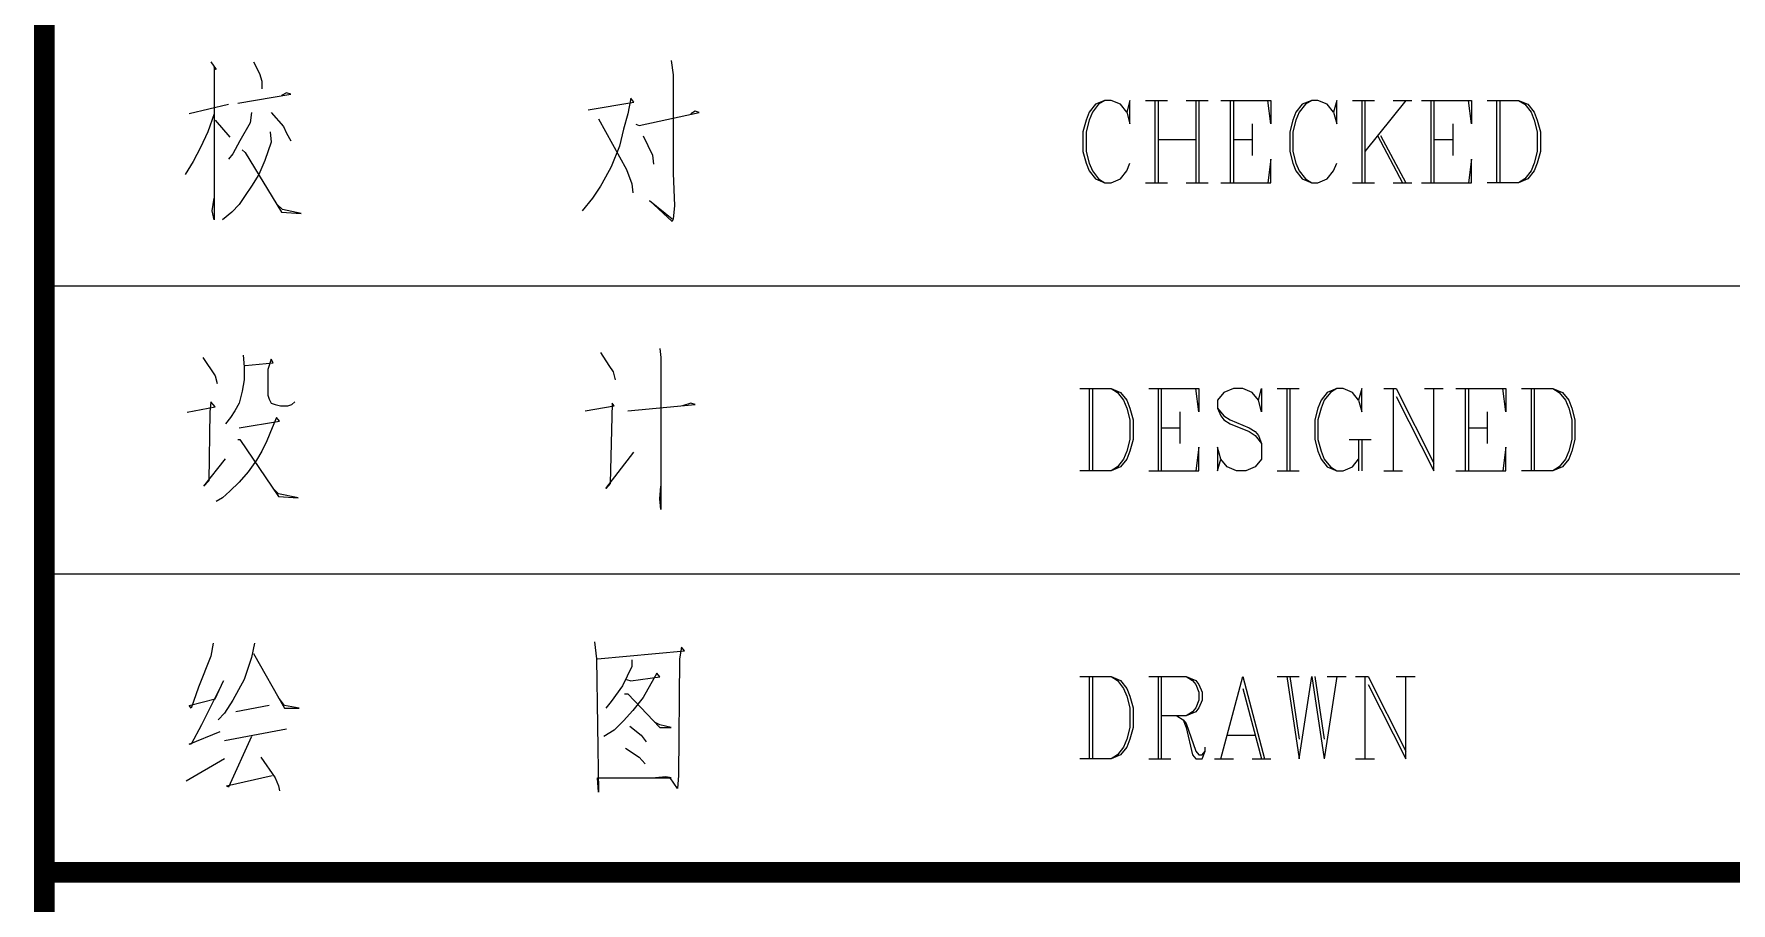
# Model space of a CAD drawing. Extents: x 1332633 to 1595679, y 264824 to 640777.
# Drawn here: x 1499782 to 1503905, y 279900 to 282012 of the extents above; entities that cross this region are included whole.
import ezdxf
from ezdxf.enums import TextEntityAlignment as Align

# ---------------------------------------------------------------- set-up
doc = ezdxf.new("R2010")
doc.units = 0
doc.header["$LTSCALE"] = 1000
doc.header["$MEASUREMENT"] = 0
doc.layers.add('_公共_图框', color=4, linetype='CONTINUOUS', lineweight=5)
doc.layers.add('hatch', color=251, linetype='CONTINUOUS')
doc.styles.add('图框文字', font='SIMKAI.TTF')

# ---------------------------------------------------------------- blocks, each defined once
blk = doc.blocks.new('tk22')
at = {"layer": '_公共_图框'}
for p, q in [((-8595, 14644), (-8582.4, 14625.2)), ((-8491.6, 14644), (-8476.7, 14615.6)), ((-7476.8, 14647.4), (-7471.8, 14612.6)), ((-8587.3, 14631.3), (-8587.3, 14260)), ((-8582.4, 14625.2), (-8587.3, 14631.3)), ((-8476.7, 14615.6), (-8471.3, 14596.9)), ((-8471.3, 14596.9), (-8471.3, 14578.1)), ((-7471.8, 14612.6), (-7471.8, 14379.4)), ((-8529.5, 14543.3), (-8400.9, 14565.5)), ((-8411.2, 14568.5), (-8423.5, 14562)), ((-8400.9, 14565.5), (-8411.2, 14568.5)), ((-7575.1, 14555.9), (-7582.4, 14518)), ((-7567.5, 14546.3), (-7575.1, 14555.9)), ((-8552.1, 14540.2), (-8647.8, 14518)), ((-8587.3, 14518), (-8602.3, 14474)), ((-8496.6, 14521.1), (-8499.3, 14496.2)), ((-8448.7, 14521.1), (-8418.5, 14486.6)), ((-7678.1, 14527.6), (-7567.5, 14546.3)), ((-7582.4, 14518), (-7592.8, 14480.5)), ((-7554.9, 14489.7), (-7409, 14521.1)), ((-7418.9, 14524.5), (-7428.9, 14518)), ((-7409, 14521.1), (-7418.9, 14524.5)), ((-6461.1, 14521.8), (-6468.8, 14502.7)), ((-6446.2, 14541), (-6461.1, 14521.8)), ((-6453.5, 14521.8), (-6461.1, 14502.7)), ((-6438.5, 14541), (-6453.5, 14521.8)), ((-6423.2, 14550.5), (-6446.2, 14541)), ((-6423.2, 14550.5), (-6438.5, 14541)), ((-6407.9, 14550.5), (-6423.2, 14550.5)), ((-6384.9, 14541), (-6407.9, 14550.5)), ((-6370, 14521.8), (-6384.9, 14541)), ((-6362.4, 14550.5), (-6370, 14521.8)), ((-6370, 14521.8), (-6362.4, 14493.1)), ((-6362.4, 14493.1), (-6362.4, 14550.5)), ((-6324.1, 14550.5), (-6270.9, 14550.5)), ((-6301.5, 14550.5), (-6301.5, 14350.3)), ((-6293.8, 14550.5), (-6293.8, 14350.3)), ((-6225.3, 14550.5), (-6172.1, 14550.5)), ((-6202.3, 14550.5), (-6202.3, 14350.3)), ((-6194.7, 14550.5), (-6194.7, 14350.3)), ((-6141.5, 14550.5), (-6019.7, 14550.5)), ((-6118.5, 14550.5), (-6118.5, 14350.3)), ((-6110.8, 14550.5), (-6110.8, 14350.3)), ((-6019.7, 14493.1), (-6027.4, 14550.5)), ((-6019.7, 14550.5), (-6019.7, 14493.1)), ((-5958.9, 14521.8), (-5966.5, 14502.7)), ((-5943.5, 14541), (-5958.9, 14521.8)), ((-5951.2, 14521.8), (-5958.9, 14502.7)), ((-5935.9, 14541), (-5951.2, 14521.8)), ((-5920.6, 14550.5), (-5943.5, 14541)), ((-5920.6, 14550.5), (-5935.9, 14541)), ((-5905.3, 14550.5), (-5920.6, 14550.5)), ((-5882.7, 14541), (-5905.3, 14550.5)), ((-5867.4, 14521.8), (-5882.7, 14541)), ((-5859.7, 14550.5), (-5867.4, 14521.8)), ((-5867.4, 14521.8), (-5859.7, 14493.1)), ((-5859.7, 14493.1), (-5859.7, 14550.5)), ((-5821.8, 14550.5), (-5768.2, 14550.5)), ((-5798.8, 14550.5), (-5798.8, 14350.3)), ((-5791.2, 14550.5), (-5791.2, 14350.3)), ((-5692, 14550.5), (-5791.2, 14426.5)), ((-5722.7, 14550.5), (-5677.1, 14550.5)), ((-5654.1, 14550.5), (-5532.4, 14550.5)), ((-5631.2, 14550.5), (-5631.2, 14350.3)), ((-5623.5, 14550.5), (-5623.5, 14350.3)), ((-5532.4, 14493.1), (-5540, 14550.5)), ((-5532.4, 14550.5), (-5532.4, 14493.1)), ((-5494.1, 14550.5), (-5417.9, 14550.5)), ((-5471.5, 14550.5), (-5471.5, 14350.3)), ((-5463.9, 14550.5), (-5463.9, 14350.3)), ((-5417.9, 14550.5), (-5395.3, 14541)), ((-5417.9, 14550.5), (-5403, 14541)), ((-5403, 14541), (-5387.7, 14521.8)), ((-5395.3, 14541), (-5380, 14521.8)), ((-5387.7, 14521.8), (-5380, 14502.7)), ((-5380, 14521.8), (-5372.4, 14502.7)), ((-8602.3, 14474), (-8620.3, 14436.1)), ((-8584.6, 14502.3), (-8549.4, 14461.3)), ((-8499.3, 14496.2), (-8524.5, 14451.8)), ((-8451.4, 14474), (-8448.7, 14448.7)), ((-8418.5, 14486.6), (-8411.2, 14470.9)), ((-7653.2, 14505.4), (-7585.1, 14382.5)), ((-7592.8, 14480.5), (-7602.7, 14439.5)), ((-7562.5, 14492.7), (-7554.9, 14489.7)), ((-6468.8, 14502.7), (-6476.4, 14474.4)), ((-6476.4, 14474.4), (-6476.4, 14426.5)), ((-6461.1, 14502.7), (-6468.8, 14474.4)), ((-6468.8, 14474.4), (-6468.8, 14426.5)), ((-6065.3, 14493.1), (-6065.3, 14416.9)), ((-5966.5, 14502.7), (-5973.8, 14474.4)), ((-5973.8, 14474.4), (-5973.8, 14426.5)), ((-5958.9, 14502.7), (-5966.5, 14474.4)), ((-5966.5, 14474.4), (-5966.5, 14426.5)), ((-5577.9, 14493.1), (-5577.9, 14416.9)), ((-5380, 14502.7), (-5372.4, 14474.4)), ((-5372.4, 14502.7), (-5364.7, 14474.4)), ((-5372.4, 14474.4), (-5372.4, 14426.5)), ((-5364.7, 14474.4), (-5364.7, 14426.5)), ((-8620.3, 14436.1), (-8637.9, 14401.6)), ((-8524.5, 14451.8), (-8542.2, 14420.4)), ((-8448.7, 14448.7), (-8464.1, 14404.7)), ((-8411.2, 14470.9), (-8400.9, 14451.8)), ((-7602.7, 14439.5), (-7623, 14389)), ((-7544.9, 14464.4), (-7522.3, 14417.3)), ((-6293.8, 14455.2), (-6202.3, 14455.2)), ((-6110.8, 14455.2), (-6065.3, 14455.2)), ((-5760.9, 14464.8), (-5699.7, 14350.3)), ((-5753.3, 14464.8), (-5692, 14350.3)), ((-5623.5, 14455.2), (-5577.9, 14455.2)), ((-8637.9, 14401.6), (-8657.8, 14370.2)), ((-8542.2, 14420.4), (-8552.1, 14407.7)), ((-8519.2, 14430), (-8511.9, 14423.4)), ((-8511.9, 14423.4), (-8423.5, 14278.7)), ((-8464.1, 14404.7), (-8479, 14370.2)), ((-7522.3, 14417.3), (-7519.6, 14395.1)), ((-6476.4, 14426.5), (-6468.8, 14398.2)), ((-6468.8, 14426.5), (-6461.1, 14398.2)), ((-6468.8, 14398.2), (-6461.1, 14379)), ((-6461.1, 14398.2), (-6453.5, 14379)), ((-6370, 14379), (-6362.4, 14398.2)), ((-6019.7, 14407.4), (-6027.4, 14350.3)), ((-6019.7, 14350.3), (-6019.7, 14407.4)), ((-5973.8, 14426.5), (-5966.5, 14398.2)), ((-5966.5, 14426.5), (-5958.9, 14398.2)), ((-5966.5, 14398.2), (-5958.9, 14379)), ((-5958.9, 14398.2), (-5951.2, 14379)), ((-5867.4, 14379), (-5859.7, 14398.2)), ((-5532.4, 14407.4), (-5540, 14350.3)), ((-5532.4, 14350.3), (-5532.4, 14407.4)), ((-5380, 14398.2), (-5387.7, 14379)), ((-5372.4, 14426.5), (-5380, 14398.2)), ((-5372.4, 14398.2), (-5380, 14379)), ((-5364.7, 14426.5), (-5372.4, 14398.2)), ((-8479, 14370.2), (-8496.6, 14341.9)), ((-7623, 14389), (-7645.6, 14348)), ((-7585.1, 14382.5), (-7572.5, 14348)), ((-7471.8, 14379.4), (-7471.8, 14373.3)), ((-7471.8, 14373.3), (-7469.1, 14294.4)), ((-6461.1, 14379), (-6446.2, 14359.9)), ((-6453.5, 14379), (-6438.5, 14359.9)), ((-6446.2, 14359.9), (-6423.2, 14350.3)), ((-6438.5, 14359.9), (-6423.2, 14350.3)), ((-6423.2, 14350.3), (-6407.9, 14350.3)), ((-6407.9, 14350.3), (-6384.9, 14359.9)), ((-6384.9, 14359.9), (-6370, 14379)), ((-6324.1, 14350.3), (-6270.9, 14350.3)), ((-6225.3, 14350.3), (-6172.1, 14350.3)), ((-6141.5, 14350.3), (-6019.7, 14350.3)), ((-5958.9, 14379), (-5943.5, 14359.9)), ((-5951.2, 14379), (-5935.9, 14359.9)), ((-5943.5, 14359.9), (-5920.6, 14350.3)), ((-5935.9, 14359.9), (-5920.6, 14350.3)), ((-5920.6, 14350.3), (-5905.3, 14350.3)), ((-5905.3, 14350.3), (-5882.7, 14359.9)), ((-5882.7, 14359.9), (-5867.4, 14379)), ((-5821.8, 14350.3), (-5768.2, 14350.3)), ((-5722.7, 14350.3), (-5677.1, 14350.3)), ((-5654.1, 14350.3), (-5532.4, 14350.3)), ((-5417.9, 14350.3), (-5494.1, 14350.3)), ((-5395.3, 14359.9), (-5417.9, 14350.3)), ((-5403, 14359.9), (-5417.9, 14350.3)), ((-5387.7, 14379), (-5403, 14359.9)), ((-5380, 14379), (-5395.3, 14359.9)), ((-8592.3, 14281.8), (-8587.3, 14313.2)), ((-8511.9, 14319.7), (-8526.8, 14297.5)), ((-8496.6, 14341.9), (-8511.9, 14319.7)), ((-7668.2, 14313.2), (-7693.4, 14281.8)), ((-7648.3, 14341.9), (-7668.2, 14313.2)), ((-7645.6, 14348), (-7648.3, 14341.9)), ((-7572.5, 14348), (-7570.2, 14325.8)), ((-8587.3, 14260), (-8592.3, 14281.8)), ((-8544.5, 14278.7), (-8567, 14260)), ((-8526.8, 14297.5), (-8544.5, 14278.7)), ((-8421.2, 14284.9), (-8433.8, 14297.5)), ((-8423.5, 14278.7), (-8375.6, 14275.7)), ((-8375.6, 14275.7), (-8421.2, 14284.9)), ((-7529.6, 14307.1), (-7474.5, 14263)), ((-7474.5, 14256.5), (-7529.6, 14307.1)), ((-7469.1, 14294.4), (-7471.8, 14263)), ((-7471.8, 14263), (-7474.5, 14256.5)), ((-9000, 14100), (-1000, 14100)), ((-7648.3, 13937.6), (-7628, 13906.3)), ((-7504.7, 13947.2), (-7502, 13925.4)), ((-8614.9, 13925.4), (-8584.6, 13881)), ((-8516.9, 13931.5), (-8514.2, 13903.2)), ((-8514.2, 13903.2), (-8514.2, 13871.8)), ((-8511.9, 13906.3), (-8443.8, 13912.8)), ((-8448.7, 13921.9), (-8456.4, 13896.7)), ((-8456.4, 13896.7), (-8456.4, 13874.9)), ((-8443.8, 13912.8), (-8448.7, 13921.9)), ((-7628, 13906.3), (-7618, 13890.6)), ((-7502, 13925.4), (-7502, 13556.7)), ((-8584.6, 13881), (-8579.7, 13862.2)), ((-8514.2, 13871.8), (-8519.2, 13843.5)), ((-8456.4, 13874.9), (-8456.4, 13856.1)), ((-8456.4, 13856.1), (-8456.4, 13833.9)), ((-7618, 13890.6), (-7612.7, 13871.8)), ((-8595, 13818.2), (-8597.3, 13792.9)), ((-8584.6, 13805.6), (-8595, 13818.2)), ((-8526.8, 13815.1), (-8536.8, 13796)), ((-8519.2, 13843.5), (-8526.8, 13815.1)), ((-8456.4, 13833.9), (-8453.7, 13824.3)), ((-8453.7, 13824.3), (-8448.7, 13815.1)), ((-8448.7, 13815.1), (-8438.8, 13811.7)), ((-8398.6, 13811.7), (-8390.9, 13818.2)), ((-7620.3, 13815.1), (-7625.3, 13619.9)), ((-7615.3, 13808.6), (-7620.3, 13815.1)), ((-7428.9, 13815.1), (-7449.2, 13808.6)), ((-7418.9, 13811.7), (-7428.9, 13815.1)), ((-6484.1, 13850.4), (-6407.9, 13850.4)), ((-6461.1, 13850.4), (-6461.1, 13650.5)), ((-6453.5, 13850.4), (-6453.5, 13650.5)), ((-6407.9, 13850.4), (-6384.9, 13840.8)), ((-6407.9, 13850.4), (-6392.6, 13840.8)), ((-6392.6, 13840.8), (-6377.7, 13822)), ((-6384.9, 13840.8), (-6370, 13822)), ((-6377.7, 13822), (-6370, 13802.9)), ((-6370, 13822), (-6362.4, 13802.9)), ((-6316.4, 13850.4), (-6194.7, 13850.4)), ((-6293.8, 13850.4), (-6293.8, 13650.5)), ((-6286.2, 13850.4), (-6286.2, 13650.5)), ((-6194.7, 13793.3), (-6202.3, 13850.4)), ((-6194.7, 13850.4), (-6194.7, 13793.3)), ((-6133.8, 13840.8), (-6149.1, 13822)), ((-6149.1, 13822), (-6149.1, 13802.9)), ((-6110.8, 13850.4), (-6133.8, 13840.8)), ((-6088.3, 13850.4), (-6110.8, 13850.4)), ((-6065.3, 13840.8), (-6088.3, 13850.4)), ((-6050, 13822), (-6065.3, 13840.8)), ((-6050, 13822), (-6042.3, 13850.4)), ((-6042.3, 13793.3), (-6050, 13822)), ((-6042.3, 13850.4), (-6042.3, 13793.3)), ((-6004.4, 13850.4), (-5951.2, 13850.4)), ((-5981.4, 13850.4), (-5981.4, 13650.5)), ((-5973.8, 13850.4), (-5973.8, 13650.5)), ((-5898, 13822), (-5905.3, 13802.9)), ((-5882.7, 13840.8), (-5898, 13822)), ((-5890.3, 13822), (-5898, 13802.9)), ((-5875, 13840.8), (-5890.3, 13822)), ((-5859.7, 13850.4), (-5882.7, 13840.8)), ((-5859.7, 13850.4), (-5875, 13840.8)), ((-5844.4, 13850.4), (-5859.7, 13850.4)), ((-5821.8, 13840.8), (-5844.4, 13850.4)), ((-5806.5, 13822), (-5821.8, 13840.8)), ((-5798.8, 13850.4), (-5806.5, 13822)), ((-5806.5, 13822), (-5798.8, 13793.3)), ((-5798.8, 13793.3), (-5798.8, 13850.4)), ((-5745.6, 13850.4), (-5715, 13850.4)), ((-5722.7, 13850.4), (-5722.7, 13650.5)), ((-5715, 13850.4), (-5623.5, 13669.3)), ((-5715, 13831.2), (-5623.5, 13650.5)), ((-5646.5, 13850.4), (-5600.9, 13850.4)), ((-5623.5, 13650.5), (-5623.5, 13850.4)), ((-5570.3, 13850.4), (-5448.6, 13850.4)), ((-5547.7, 13850.4), (-5547.7, 13650.5)), ((-5540, 13850.4), (-5540, 13650.5)), ((-5448.6, 13793.3), (-5456.2, 13850.4)), ((-5448.6, 13850.4), (-5448.6, 13793.3)), ((-5410.7, 13850.4), (-5334.5, 13850.4)), ((-5387.7, 13850.4), (-5387.7, 13650.5)), ((-5380, 13850.4), (-5380, 13650.5)), ((-5334.5, 13850.4), (-5311.5, 13840.8)), ((-5334.5, 13850.4), (-5319.2, 13840.8)), ((-5319.2, 13840.8), (-5303.8, 13822)), ((-5311.5, 13840.8), (-5296.2, 13822)), ((-5303.8, 13822), (-5296.2, 13802.9)), ((-5296.2, 13822), (-5288.5, 13802.9)), ((-8652.8, 13792.9), (-8584.6, 13805.6)), ((-8597.3, 13792.9), (-8600, 13626)), ((-8547.1, 13780.3), (-8559.8, 13764.6)), ((-8536.8, 13796), (-8547.1, 13780.3)), ((-8436.1, 13780.3), (-8446.4, 13755)), ((-8438.8, 13811.7), (-8426.2, 13808.6)), ((-8428.8, 13770.7), (-8436.1, 13780.3)), ((-8426.2, 13808.6), (-8408.5, 13808.6)), ((-8408.5, 13808.6), (-8398.6, 13811.7)), ((-7685.8, 13796), (-7615.3, 13808.6)), ((-7582.4, 13796), (-7418.9, 13811.7)), ((-6370, 13802.9), (-6362.4, 13774.2)), ((-6362.4, 13802.9), (-6354.7, 13774.2)), ((-6362.4, 13774.2), (-6362.4, 13726.7)), ((-6354.7, 13774.2), (-6354.7, 13726.7)), ((-6240.6, 13793.3), (-6240.6, 13717.1)), ((-6149.1, 13802.9), (-6141.5, 13783.7)), ((-6149.1, 13802.9), (-6133.8, 13783.7)), ((-6141.5, 13783.7), (-6133.8, 13774.2)), ((-6133.8, 13783.7), (-6118.5, 13774.2)), ((-6133.8, 13774.2), (-6118.5, 13764.6)), ((-6118.5, 13774.2), (-6072.9, 13755)), ((-5905.3, 13802.9), (-5912.9, 13774.2)), ((-5912.9, 13774.2), (-5912.9, 13726.7)), ((-5898, 13802.9), (-5905.3, 13774.2)), ((-5905.3, 13774.2), (-5905.3, 13726.7)), ((-5494.1, 13793.3), (-5494.1, 13717.1)), ((-5296.2, 13802.9), (-5288.5, 13774.2)), ((-5288.5, 13802.9), (-5280.9, 13774.2)), ((-5288.5, 13774.2), (-5288.5, 13726.7)), ((-5280.9, 13774.2), (-5280.9, 13726.7)), ((-8526.8, 13755), (-8428.8, 13770.7)), ((-8446.4, 13755), (-8459.1, 13723.6)), ((-6286.2, 13755), (-6240.6, 13755)), ((-6118.5, 13764.6), (-6072.9, 13745.5)), ((-6072.9, 13755), (-6057.6, 13745.5)), ((-6072.9, 13745.5), (-6057.6, 13736.3)), ((-6057.6, 13745.5), (-6050, 13736.3)), ((-6057.6, 13736.3), (-6042.3, 13717.1)), ((-6050, 13736.3), (-6042.3, 13717.1)), ((-5540, 13755), (-5494.1, 13755)), ((-8529.5, 13726.7), (-8524.5, 13726.7)), ((-8524.5, 13726.7), (-8431.1, 13588.1)), ((-8471.3, 13698.4), (-8484, 13676.6)), ((-8459.1, 13723.6), (-8471.3, 13698.4)), ((-7635.6, 13607.3), (-7567.5, 13695.3)), ((-6370, 13698), (-6377.7, 13678.9)), ((-6362.4, 13726.7), (-6370, 13698)), ((-6362.4, 13698), (-6370, 13678.9)), ((-6354.7, 13726.7), (-6362.4, 13698)), ((-6194.7, 13707.6), (-6202.3, 13650.5)), ((-6194.7, 13650.5), (-6194.7, 13707.6)), ((-6149.1, 13707.6), (-6149.1, 13650.5)), ((-6141.5, 13678.9), (-6149.1, 13707.6)), ((-6042.3, 13717.1), (-6042.3, 13678.9)), ((-5912.9, 13726.7), (-5905.3, 13698)), ((-5905.3, 13726.7), (-5898, 13698)), ((-5905.3, 13698), (-5898, 13678.9)), ((-5898, 13698), (-5890.3, 13678.9)), ((-5829.5, 13726.7), (-5775.9, 13726.7)), ((-5806.5, 13726.7), (-5806.5, 13650.5)), ((-5798.8, 13726.7), (-5798.8, 13650.5)), ((-5448.6, 13707.6), (-5456.2, 13650.5)), ((-5448.6, 13650.5), (-5448.6, 13707.6)), ((-5296.2, 13698), (-5303.8, 13678.9)), ((-5288.5, 13726.7), (-5296.2, 13698)), ((-5288.5, 13698), (-5296.2, 13678.9)), ((-5280.9, 13726.7), (-5288.5, 13698)), ((-8612.6, 13613.4), (-8559.8, 13679.6)), ((-8504.3, 13648.2), (-8526.8, 13623)), ((-8484, 13676.6), (-8504.3, 13648.2)), ((-6407.9, 13650.5), (-6484.1, 13650.5)), ((-6384.9, 13660.1), (-6407.9, 13650.5)), ((-6392.6, 13660.1), (-6407.9, 13650.5)), ((-6377.7, 13678.9), (-6392.6, 13660.1)), ((-6370, 13678.9), (-6384.9, 13660.1)), ((-6316.4, 13650.5), (-6194.7, 13650.5)), ((-6149.1, 13650.5), (-6141.5, 13678.9)), ((-6126.2, 13660.1), (-6141.5, 13678.9)), ((-6103.6, 13650.5), (-6126.2, 13660.1)), ((-6080.6, 13650.5), (-6103.6, 13650.5)), ((-6057.6, 13660.1), (-6080.6, 13650.5)), ((-6042.3, 13678.9), (-6057.6, 13660.1)), ((-6004.4, 13650.5), (-5951.2, 13650.5)), ((-5898, 13678.9), (-5882.7, 13660.1)), ((-5890.3, 13678.9), (-5875, 13660.1)), ((-5882.7, 13660.1), (-5859.7, 13650.5)), ((-5875, 13660.1), (-5859.7, 13650.5)), ((-5859.7, 13650.5), (-5844.4, 13650.5)), ((-5844.4, 13650.5), (-5821.8, 13660.1)), ((-5821.8, 13660.1), (-5806.5, 13678.9)), ((-5745.6, 13650.5), (-5699.7, 13650.5)), ((-5570.3, 13650.5), (-5448.6, 13650.5)), ((-5334.5, 13650.5), (-5410.7, 13650.5)), ((-5311.5, 13660.1), (-5334.5, 13650.5)), ((-5319.2, 13660.1), (-5334.5, 13650.5)), ((-5303.8, 13678.9), (-5319.2, 13660.1)), ((-5296.2, 13678.9), (-5311.5, 13660.1)), ((-8600, 13626), (-8612.6, 13613.4)), ((-8526.8, 13623), (-8549.4, 13600.8)), ((-8431.1, 13594.6), (-8443.8, 13607.3)), ((-7625.3, 13619.9), (-7635.6, 13607.3)), ((-7504.7, 13582), (-7502, 13613.4)), ((-8567, 13585.1), (-8582.4, 13575.5)), ((-8549.4, 13600.8), (-8567, 13585.1)), ((-8383.3, 13585.1), (-8431.1, 13594.6)), ((-8431.1, 13588.1), (-8383.3, 13585.1)), ((-7502, 13556.7), (-7504.7, 13582)), ((-9000, 13400), (-1000, 13400)), ((-8595, 13199.9), (-8625.2, 13124.5)), ((-8590, 13231.7), (-8595, 13199.9)), ((-8496.6, 13196.9), (-8514.2, 13143.3)), ((-8488.9, 13231.7), (-8496.6, 13196.9)), ((-8491.6, 13206.4), (-8416.2, 13074)), ((-7663.2, 13234.8), (-7658.2, 13193.8)), ((-7655.5, 13193.8), (-7444.2, 13212.6)), ((-7451.5, 13222.1), (-7456.8, 13193.8)), ((-7444.2, 13212.6), (-7451.5, 13222.1)), ((-7658.2, 13193.8), (-7653.2, 12869.2)), ((-7572.5, 13174.7), (-7595, 13127.6)), ((-7572.5, 13190.8), (-7572.5, 13174.7)), ((-7512, 13159), (-7544.9, 13099.3)), ((-7504.7, 13149.8), (-7512, 13159)), ((-7456.8, 13193.8), (-7459.1, 12910.1)), ((-8625.2, 13124.5), (-8642.8, 13074)), ((-8564.7, 13140.2), (-8617.6, 13033)), ((-8584.6, 13096.2), (-8564.7, 13140.2)), ((-8514.2, 13143.3), (-8542.2, 13093.1)), ((-7595, 13127.6), (-7623, 13089.7)), ((-7585.1, 13143.3), (-7575.1, 13140.2)), ((-7575.1, 13140.2), (-7504.7, 13149.8)), ((-6484.1, 13150.6), (-6407.9, 13150.6)), ((-6461.1, 13150.6), (-6461.1, 12950.3)), ((-6453.5, 13150.6), (-6453.5, 12950.3)), ((-6407.9, 13150.6), (-6384.9, 13141)), ((-6407.9, 13150.6), (-6392.6, 13141)), ((-6392.6, 13141), (-6377.7, 13121.8)), ((-6384.9, 13141), (-6370, 13121.8)), ((-6377.7, 13121.8), (-6370, 13102.7)), ((-6370, 13121.8), (-6362.4, 13102.7)), ((-6316.4, 13150.6), (-6225.3, 13150.6)), ((-6293.8, 13150.6), (-6293.8, 12950.3)), ((-6286.2, 13150.6), (-6286.2, 12950.3)), ((-6225.3, 13150.6), (-6202.3, 13141)), ((-6225.3, 13150.6), (-6210, 13141)), ((-6210, 13141), (-6202.3, 13131.4)), ((-6202.3, 13141), (-6194.7, 13131.4)), ((-6202.3, 13131.4), (-6194.7, 13112.3)), ((-6194.7, 13131.4), (-6187, 13112.3)), ((-6194.7, 13112.3), (-6194.7, 13093.1)), ((-6187, 13112.3), (-6187, 13093.1)), ((-6141.5, 12950.3), (-6088.3, 13150.6)), ((-6088.3, 13150.6), (-6035, 12950.3)), ((-6088.3, 13121.8), (-6042.3, 12950.3)), ((-6004.4, 13150.6), (-5951.2, 13150.6)), ((-5981.4, 13150.6), (-5951.2, 12950.3)), ((-5973.8, 13150.6), (-5951.2, 12998.2)), ((-5951.2, 12950.3), (-5920.6, 13150.6)), ((-5920.6, 13150.6), (-5890.3, 12950.3)), ((-5912.9, 13150.6), (-5890.3, 12998.2)), ((-5859.7, 13150.6), (-5890.3, 12950.3)), ((-5882.7, 13150.6), (-5836.7, 13150.6)), ((-5814.2, 13150.6), (-5783.5, 13150.6)), ((-5791.2, 13150.6), (-5791.2, 12950.3)), ((-5783.5, 13150.6), (-5692, 12969.5)), ((-5783.5, 13131.4), (-5692, 12950.3)), ((-5715, 13150.6), (-5669.4, 13150.6)), ((-5692, 12950.3), (-5692, 13150.6)), ((-8647.8, 13080.5), (-8584.6, 13096.2)), ((-8642.8, 13074), (-8647.8, 13080.5)), ((-8542.2, 13093.1), (-8562.1, 13061.4)), ((-8453.7, 13080.5), (-8534.5, 13064.8)), ((-8416.2, 13080.5), (-8431.1, 13099.3)), ((-8381, 13074), (-8416.2, 13080.5)), ((-8416.2, 13074), (-8381, 13074)), ((-7623, 13089.7), (-7635.6, 13074)), ((-7590.1, 13108.8), (-7582.4, 13108.8)), ((-7582.4, 13108.8), (-7504.7, 13026.9)), ((-7544.9, 13099.3), (-7570.2, 13067.9)), ((-6370, 13102.7), (-6362.4, 13074.4)), ((-6362.4, 13102.7), (-6354.7, 13074.4)), ((-6362.4, 13074.4), (-6362.4, 13026.5)), ((-6354.7, 13074.4), (-6354.7, 13026.5)), ((-6202.3, 13074.4), (-6210, 13064.8)), ((-6194.7, 13093.1), (-6202.3, 13074.4)), ((-6194.7, 13074.4), (-6202.3, 13064.8)), ((-6187, 13093.1), (-6194.7, 13074.4)), ((-8617.6, 13033), (-8642.8, 12985.9)), ((-8562.1, 13061.4), (-8577.4, 13045.7)), ((-7592.8, 13042.6), (-7615.3, 13020.4)), ((-7570.2, 13067.9), (-7592.8, 13042.6)), ((-7577.4, 13030), (-7549.9, 13007.8)), ((-7504.7, 13033), (-7517, 13039.5)), ((-7476.8, 13026.9), (-7504.7, 13033)), ((-6225.3, 13055.2), (-6286.2, 13055.2)), ((-6247.9, 13055.2), (-6233, 13045.7)), ((-6233, 13045.7), (-6225.3, 13036.1)), ((-6233, 13045.7), (-6225.3, 13026.5)), ((-6202.3, 13064.8), (-6225.3, 13055.2)), ((-6210, 13064.8), (-6225.3, 13055.2)), ((-6225.3, 13036.1), (-6202.3, 12969.5)), ((-8647.8, 12985.9), (-8572.4, 13017.3)), ((-8562.1, 12995.5), (-8411.2, 13023.8)), ((-8496.6, 13004.7), (-8552.1, 12881.8)), ((-7615.3, 13020.4), (-7640.6, 13004.7)), ((-7549.9, 13007.8), (-7537.2, 12992.1)), ((-7504.7, 13026.9), (-7476.8, 13026.9)), ((-6370, 12998.2), (-6377.7, 12979.1)), ((-6362.4, 13026.5), (-6370, 12998.2)), ((-6362.4, 12998.2), (-6370, 12979.1)), ((-6354.7, 13026.5), (-6362.4, 12998.2)), ((-6225.3, 13026.5), (-6210, 12959.9)), ((-6126.2, 13007.8), (-6057.6, 13007.8)), ((-8655.5, 12897.5), (-8562.1, 12951.1)), ((-8642.8, 12985.9), (-8647.8, 12985.9)), ((-8474, 12954.5), (-8438.8, 12904)), ((-7587.8, 12976.4), (-7554.9, 12954.5)), ((-7554.9, 12954.5), (-7539.9, 12938.5)), ((-6407.9, 12950.3), (-6484.1, 12950.3)), ((-6384.9, 12959.9), (-6407.9, 12950.3)), ((-6392.6, 12959.9), (-6407.9, 12950.3)), ((-6377.7, 12979.1), (-6392.6, 12959.9)), ((-6370, 12979.1), (-6384.9, 12959.9)), ((-6316.4, 12950.3), (-6263.2, 12950.3)), ((-6210, 12959.9), (-6202.3, 12950.3)), ((-6202.3, 12969.5), (-6194.7, 12959.9)), ((-6202.3, 12950.3), (-6187, 12950.3)), ((-6194.7, 12959.9), (-6187, 12959.9)), ((-6187, 12959.9), (-6179.4, 12969.5)), ((-6187, 12950.3), (-6179.4, 12969.5)), ((-6179.4, 12969.5), (-6179.4, 12979.1)), ((-6156.8, 12950.3), (-6110.8, 12950.3)), ((-6065.3, 12950.3), (-6019.7, 12950.3)), ((-5814.2, 12950.3), (-5768.2, 12950.3)), ((-8557.1, 12885.3), (-8446.4, 12910.1)), ((-7489.4, 12907.1), (-7514.7, 12904)), ((-7476.8, 12904), (-7489.4, 12907.1)), ((-7459.1, 12910.1), (-7461.8, 12878.8)), ((-8552.1, 12881.8), (-8557.1, 12885.3)), ((-8438.8, 12904), (-8431.1, 12885.3)), ((-8431.1, 12885.3), (-8428.8, 12872.6)), ((-7655.5, 12904), (-7476.8, 12904)), ((-7653.2, 12869.2), (-7655.5, 12904)), ((-7461.8, 12878.8), (-7479.4, 12904))]:
    blk.add_line(p, q, dxfattribs=at)
at = {"layer": '_公共_图框', "const_width": 50}
for points in [[(-9000, 58400), (-9000, 1000)], [(-9000, 12675), (-1000, 12675)]]:
    blk.add_lwpolyline(points, dxfattribs=at)
at = {"layer": '_公共_图框', "style": '图框文字'}
for tag, height, p in [('建设单位', 500, (-5000, 38300)), ('合作单位', 500, (-5054, 33683.2)), ('项目名称', 500, (-5000, 30300)), ('项目编号', 500, (-5000, 26300)), ('建筑', 350, (-2600, 5600)), ('方案深化', 350, (-2600, 4900)), ('1:100', 350, (-2600, 4200)), ('20090705', 350, (-2600, 3500)), ('图号', 350, (-2600, 2450))]:
    blk.add_attdef(tag, text='', height=height, dxfattribs=at).set_placement(p, align=Align.MIDDLE_CENTER)

msp = doc.modelspace()

# ---------------------------------------------------------------- block references
at = {"layer": 'hatch'}
msp.add_blockref('tk22', (1508807.2, 267300), dxfattribs=at)

doc.saveas('drawing.dxf')
